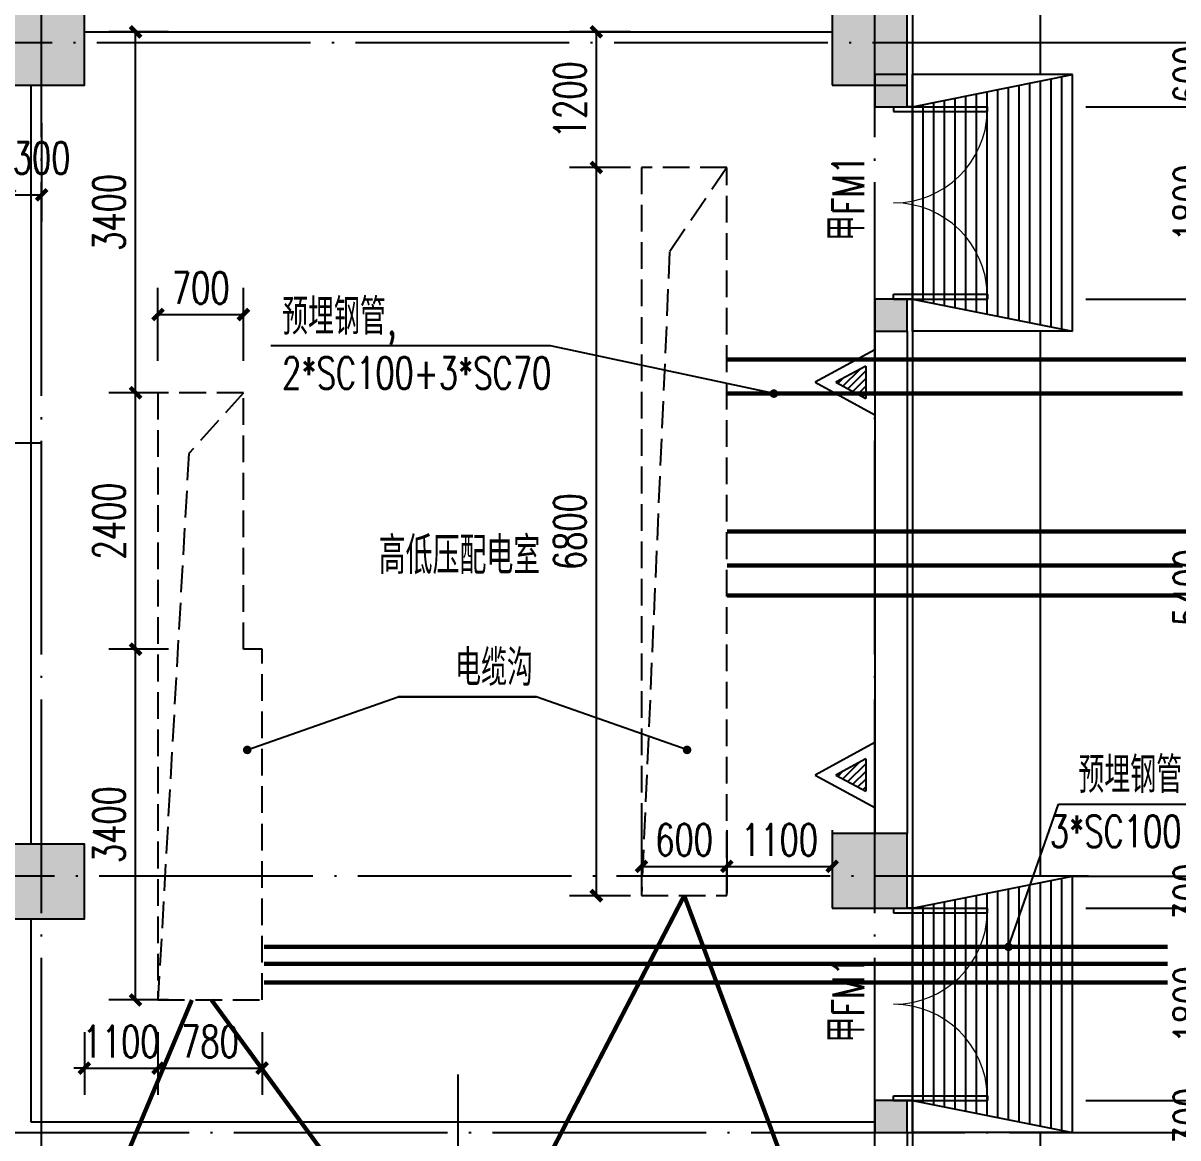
# Model space of a CAD drawing. Extents: x 63793 to 231107, y 20849 to 337643.
# Drawn here: x 196226 to 207035, y 269189 to 279621 of the extents above; entities that cross this region are included whole.
import ezdxf

# ---------------------------------------------------------------- set-up
doc = ezdxf.new("R2010")
doc.units = 0
doc.header["$LTSCALE"] = 1000
doc.header["$MEASUREMENT"] = 0
doc.linetypes.add('DASH', pattern=[0.35, 0.25, -0.1])
doc.linetypes.add('DOTE', pattern=[2.42, 2, -0.2, 0.02, -0.2])
for name, color, linetype in [('AXIS', 3, 'Continuous'), ('COLUMN', 2, 'Continuous'), ('DIM_LEAD', 3, 'Continuous'), ('DOOR_FIRE', 4, 'Continuous'), ('DOOR_FIRE_TEXT', 7, 'Continuous'), ('DOTE', 1, 'DOTE'), ('PUB_DIM', 3, 'Continuous'), ('PUB_HATCH', 8, 'Continuous'), ('PUB_TEXT', 7, 'Continuous'), ('SURFACE', 6, 'Continuous'), ('WALL', 2, 'Continuous'), ('立面', 255, 'Continuous')]:
    doc.layers.add(name, color=color, linetype=linetype)
doc.styles.add('_TCH_DIM', font='SIMPLEX', dxfattribs={"bigfont": 'GBCBIG'})
doc.styles.add('_TCH_DIM_T3', font='SIMPLEX', dxfattribs={"width": 0.705882, "bigfont": 'GBCBIG'})
doc.styles.add('_TCH_WINDOW', font='SIMPLEX', dxfattribs={"height": 3.5, "bigfont": 'GBCBIG'})
doc.styles.get("Standard").update_dxf_attribs({"font": 'gbenor.shx', "bigfont": 'gbcbig.shx'})
doc.dimstyles.new('_TCH_ARCH&&100', dxfattribs={"dimtxt": 297.5, "dimasz": 100, "dimexe": 250, "dimexo": 300, "dimgap": 100, "dimtad": 1, "dimdec": 0, "dimzin": 0, "dimdsep": 46, "dimtxsty": '_TCH_DIM_T3', "dimblk": 'ARCHTICK', "dimcen": 0.09, "dimclrt": 7, "dimazin": 2, "dimtfac": 1, "dimtdec": 0, "dimtix": 1, "dimtmove": 2, "dimatfit": 3, "dimfxl": 0, "dimtolj": 1, "dimtzin": 0, "dimarcsym": 0})
pattern_1 = [(225, (420438.93, 7698393.526), (-35.81160544, 35.81160544), [])]
pattern_2 = [(225, (420438.93, 7702068.88), (-35.81160544, 35.81160544), [])]

# ---------------------------------------------------------------- blocks, each defined once
blk = doc.blocks.new('dsff')
at = {"layer": '立面'}
h = blk.add_hatch(dxfattribs=at)
h.set_pattern_fill('ANSI31', color=0, scale=405.162065, angle=270, style=0)
h.set_pattern_definition(pattern_2)
h.paths.add_polyline_path([(414613, -4421), (414334, -4573), (414613, -4725)])
h = blk.add_hatch(dxfattribs=at)
h.set_pattern_fill('ANSI31', color=0, scale=405.162065, angle=270, style=0)
h.set_pattern_definition(pattern_2)
h.paths.add_polyline_path([(414613, -4421), (414334, -4573), (414613, -4725)])
h = blk.add_hatch(dxfattribs=at)
h.set_pattern_fill('ANSI31', color=0, scale=405.162065, angle=270, style=0)
h.set_pattern_definition(pattern_2)
h.paths.add_polyline_path([(414613, -4421), (414334, -4573), (414613, -4725)])
h = blk.add_hatch(dxfattribs=at)
h.set_pattern_fill('ANSI31', color=0, scale=405.162065, angle=270, style=0)
h.set_pattern_definition(pattern_2)
h.paths.add_polyline_path([(414613, -4421), (414334, -4573), (414613, -4725)])
h = blk.add_hatch(dxfattribs=at)
h.set_pattern_fill('ANSI31', color=0, scale=405.162065, angle=270, style=0)
h.set_pattern_definition(pattern_1)
h.paths.add_polyline_path([(414613, -8097), (414334, -8248), (414613, -8400)])
h = blk.add_hatch(dxfattribs=at)
h.set_pattern_fill('ANSI31', color=0, scale=405.162065, angle=270, style=0)
h.set_pattern_definition(pattern_1)
h.paths.add_polyline_path([(414613, -8097), (414334, -8248), (414613, -8400)])
h = blk.add_hatch(dxfattribs=at)
h.set_pattern_fill('ANSI31', color=0, scale=405.162065, angle=270, style=0)
h.set_pattern_definition(pattern_1)
h.paths.add_polyline_path([(414613, -8097), (414334, -8248), (414613, -8400)])
h = blk.add_hatch(dxfattribs=at)
h.set_pattern_fill('ANSI31', color=0, scale=405.162065, angle=270, style=0)
h.set_pattern_definition(pattern_1)
h.paths.add_polyline_path([(414613, -8097), (414334, -8248), (414613, -8400)])
at = {"layer": '立面', "color": 0}
for p, q in [((414699, -4269), (414141, -4573)), ((414699, -4269), (414141, -4573)), ((414699, -4269), (414141, -4573)), ((414699, -4269), (414141, -4573)), ((414699, -4269), (414699, -4877)), ((414699, -4269), (414699, -4877)), ((414699, -4269), (414699, -4877)), ((414699, -4269), (414699, -4877)), ((414613, -4421), (414334, -4573)), ((414613, -4421), (414334, -4573)), ((414613, -4421), (414334, -4573)), ((414613, -4421), (414334, -4573)), ((414613, -4421), (414613, -4725)), ((414613, -4421), (414613, -4725)), ((414613, -4421), (414613, -4725)), ((414613, -4421), (414613, -4725)), ((414141, -4573), (414699, -4877)), ((414141, -4573), (414699, -4877)), ((414141, -4573), (414699, -4877)), ((414141, -4573), (414699, -4877)), ((414334, -4573), (414613, -4725)), ((414334, -4573), (414613, -4725)), ((414334, -4573), (414613, -4725)), ((414334, -4573), (414613, -4725)), ((414699, -7945), (414141, -8248)), ((414699, -7945), (414141, -8248)), ((414699, -7945), (414141, -8248)), ((414699, -7945), (414141, -8248)), ((414699, -7945), (414699, -8552)), ((414699, -7945), (414699, -8552)), ((414699, -7945), (414699, -8552)), ((414699, -7945), (414699, -8552)), ((414613, -8097), (414334, -8248)), ((414613, -8097), (414334, -8248)), ((414613, -8097), (414334, -8248)), ((414613, -8097), (414334, -8248)), ((414613, -8097), (414613, -8400)), ((414613, -8097), (414613, -8400)), ((414613, -8097), (414613, -8400)), ((414613, -8097), (414613, -8400)), ((414141, -8248), (414699, -8552)), ((414141, -8248), (414699, -8552)), ((414141, -8248), (414699, -8552)), ((414141, -8248), (414699, -8552)), ((414334, -8248), (414613, -8400)), ((414334, -8248), (414613, -8400)), ((414334, -8248), (414613, -8400)), ((414334, -8248), (414613, -8400))]:
    blk.add_line(p, q, dxfattribs=at)
blk = doc.blocks.new('_ArchTick')
at = {"color": 0, "linetype": 'ByBlock', "const_width": 0.4}
blk.add_lwpolyline([(-0.5, -0.5), (0.5, 0.5)], dxfattribs=at)
blk = doc.blocks.new('*D97')
at = {"layer": 'Defpoints', "color": 0, "transparency": 16777216}
for p in [(92673, 127613), (91873, 126881), (92673, 126881)]:
    blk.add_point(p, dxfattribs=at)
at = {"layer": 'PUB_DIM', "color": 0, "lineweight": -2, "transparency": 16777216}
for p, q in [((91873, 127181), (91873, 127863)), ((92673, 127181), (92673, 127863)), ((91873, 127613), (92673, 127613))]:
    blk.add_line(p, q, dxfattribs=at)
at = {"layer": 'PUB_DIM', "color": 0, "lineweight": -2, "transparency": 16777216, "xscale": 100, "yscale": 100, "zscale": 100, "rotation": 180}
blk.add_blockref('_ArchTick', (91873, 127613), dxfattribs=at)
at = {"layer": 'PUB_DIM', "color": 0, "lineweight": -2, "transparency": 16777216, "xscale": 100, "yscale": 100, "zscale": 100}
blk.add_blockref('_ArchTick', (92673, 127613), dxfattribs=at)
at = {"layer": 'PUB_DIM', "color": 7, "transparency": 16777216, "insert": (92273, 127862), "char_height": 297.5, "attachment_point": 5, "style": '_TCH_DIM_T3'}
blk.add_mtext('\\A1;700', dxfattribs=at)
blk = doc.blocks.new('*D98')
at = {"layer": 'Defpoints', "color": 0, "transparency": 16777216}
for p in [(97198, 123087), (98184, 123087), (98184, 122449)]:
    blk.add_point(p, dxfattribs=at)
at = {"layer": 'PUB_DIM', "color": 0, "lineweight": -2, "transparency": 16777216}
for p, q in [((97198, 122787), (97198, 122199)), ((98184, 122787), (98184, 122199)), ((97198, 122449), (98184, 122449))]:
    blk.add_line(p, q, dxfattribs=at)
at = {"layer": 'PUB_DIM', "color": 0, "lineweight": -2, "transparency": 16777216, "xscale": 100, "yscale": 100, "zscale": 100, "rotation": 180}
blk.add_blockref('_ArchTick', (97198, 122449), dxfattribs=at)
at = {"layer": 'PUB_DIM', "color": 0, "lineweight": -2, "transparency": 16777216, "xscale": 100, "yscale": 100, "zscale": 100}
blk.add_blockref('_ArchTick', (98184, 122449), dxfattribs=at)
at = {"layer": 'PUB_DIM', "color": 7, "transparency": 16777216, "insert": (97691, 122698), "char_height": 297.5, "attachment_point": 5, "style": '_TCH_DIM_T3'}
blk.add_mtext('\\A1;1100', dxfattribs=at)
blk = doc.blocks.new('*D99')
at = {"layer": 'Defpoints', "color": 0, "transparency": 16777216}
for p in [(96398, 123087), (97198, 123087), (97198, 122449)]:
    blk.add_point(p, dxfattribs=at)
at = {"layer": 'PUB_DIM', "color": 0, "lineweight": -2, "transparency": 16777216}
for p, q in [((96398, 122787), (96398, 122199)), ((97198, 122787), (97198, 122199)), ((96398, 122449), (97198, 122449))]:
    blk.add_line(p, q, dxfattribs=at)
at = {"layer": 'PUB_DIM', "color": 0, "lineweight": -2, "transparency": 16777216, "xscale": 100, "yscale": 100, "zscale": 100, "rotation": 180}
blk.add_blockref('_ArchTick', (96398, 122449), dxfattribs=at)
at = {"layer": 'PUB_DIM', "color": 0, "lineweight": -2, "transparency": 16777216, "xscale": 100, "yscale": 100, "zscale": 100}
blk.add_blockref('_ArchTick', (97198, 122449), dxfattribs=at)
at = {"layer": 'PUB_DIM', "color": 7, "transparency": 16777216, "insert": (96798, 122698), "char_height": 297.5, "attachment_point": 5, "style": '_TCH_DIM_T3'}
blk.add_mtext('\\A1;600', dxfattribs=at)
blk = doc.blocks.new('*D100')
at = {"layer": 'Defpoints', "color": 0, "transparency": 16777216}
for p in [(91873, 121199), (92848, 121199), (92848, 120561)]:
    blk.add_point(p, dxfattribs=at)
at = {"layer": 'PUB_DIM', "color": 0, "lineweight": -2, "transparency": 16777216}
for p, q in [((91873, 120899), (91873, 120311)), ((92848, 120899), (92848, 120311)), ((91873, 120561), (92848, 120561))]:
    blk.add_line(p, q, dxfattribs=at)
at = {"layer": 'PUB_DIM', "color": 0, "lineweight": -2, "transparency": 16777216, "xscale": 100, "yscale": 100, "zscale": 100, "rotation": 180}
blk.add_blockref('_ArchTick', (91873, 120561), dxfattribs=at)
at = {"layer": 'PUB_DIM', "color": 0, "lineweight": -2, "transparency": 16777216, "xscale": 100, "yscale": 100, "zscale": 100}
blk.add_blockref('_ArchTick', (92848, 120561), dxfattribs=at)
at = {"layer": 'PUB_DIM', "color": 7, "transparency": 16777216, "insert": (92360, 120810), "char_height": 297.5, "attachment_point": 5, "style": '_TCH_DIM_T3'}
blk.add_mtext('\\A1;780', dxfattribs=at)
blk = doc.blocks.new('*D101')
at = {"layer": 'Defpoints', "color": 0, "transparency": 16777216}
for p in [(91184, 121199), (91873, 121199), (91873, 120561)]:
    blk.add_point(p, dxfattribs=at)
at = {"layer": 'PUB_DIM', "color": 0, "lineweight": -2, "transparency": 16777216}
for p, q in [((91184, 120899), (91184, 120311)), ((91873, 120899), (91873, 120311)), ((91184, 120561), (91084, 120561)), ((91184, 120561), (91873, 120561)), ((91873, 120561), (91973, 120561))]:
    blk.add_line(p, q, dxfattribs=at)
at = {"layer": 'PUB_DIM', "color": 0, "lineweight": -2, "transparency": 16777216, "xscale": 100, "yscale": 100, "zscale": 100}
blk.add_blockref('_ArchTick', (91184, 120561), dxfattribs=at)
at = {"layer": 'PUB_DIM', "color": 0, "lineweight": -2, "transparency": 16777216, "xscale": 100, "yscale": 100, "zscale": 100, "rotation": 180}
blk.add_blockref('_ArchTick', (91873, 120561), dxfattribs=at)
at = {"layer": 'PUB_DIM', "color": 7, "transparency": 16777216, "insert": (91528, 120810), "char_height": 297.5, "attachment_point": 5, "style": '_TCH_DIM_T3'}
blk.add_mtext('\\A1;1100', dxfattribs=at)
blk = doc.blocks.new('*D102')
at = {"layer": 'Defpoints', "color": 0, "transparency": 16777216}
for p in [(95976, 128990), (96595, 128990), (96595, 122175)]:
    blk.add_point(p, dxfattribs=at)
at = {"layer": 'PUB_DIM', "color": 0, "lineweight": -2, "transparency": 16777216}
for p, q in [((96295, 128990), (95726, 128990)), ((95976, 122175), (95976, 128990)), ((96295, 122175), (95726, 122175))]:
    blk.add_line(p, q, dxfattribs=at)
at = {"layer": 'PUB_DIM', "color": 0, "lineweight": -2, "transparency": 16777216, "xscale": 100, "yscale": 100, "zscale": 100}
for p, rotation in [((95976, 128990), 90), ((95976, 122175), 270)]:
    blk.add_blockref('_ArchTick', p, dxfattribs=dict(at, rotation=rotation))
at = {"layer": 'PUB_DIM', "color": 7, "transparency": 16777216, "insert": (95728, 125582), "char_height": 297.5, "attachment_point": 5, "rotation": 90, "style": '_TCH_DIM_T3'}
blk.add_mtext('\\A1;6800', dxfattribs=at)
blk = doc.blocks.new('*D103')
at = {"layer": 'Defpoints', "color": 0, "transparency": 16777216}
for p in [(95976, 130258), (96595, 130258), (96595, 128990)]:
    blk.add_point(p, dxfattribs=at)
at = {"layer": 'PUB_DIM', "color": 0, "lineweight": -2, "transparency": 16777216}
for p, q in [((96295, 130258), (95726, 130258)), ((95976, 128990), (95976, 130258)), ((96295, 128990), (95726, 128990))]:
    blk.add_line(p, q, dxfattribs=at)
at = {"layer": 'PUB_DIM', "color": 0, "lineweight": -2, "transparency": 16777216, "xscale": 100, "yscale": 100, "zscale": 100}
for p, rotation in [((95976, 130258), 90), ((95976, 128990), 270)]:
    blk.add_blockref('_ArchTick', p, dxfattribs=dict(at, rotation=rotation))
at = {"layer": 'PUB_DIM', "color": 7, "transparency": 16777216, "insert": (95728, 129624), "char_height": 297.5, "attachment_point": 5, "rotation": 90, "style": '_TCH_DIM_T3'}
blk.add_mtext('\\A1;1200', dxfattribs=at)
blk = doc.blocks.new('*D104')
at = {"layer": 'Defpoints', "color": 0, "transparency": 16777216}
for p in [(91663, 124481), (92271, 124481), (92271, 121199)]:
    blk.add_point(p, dxfattribs=at)
at = {"layer": 'PUB_DIM', "color": 0, "lineweight": -2, "transparency": 16777216}
for p, q in [((91971, 124481), (91413, 124481)), ((91663, 121199), (91663, 124481)), ((91971, 121199), (91413, 121199))]:
    blk.add_line(p, q, dxfattribs=at)
at = {"layer": 'PUB_DIM', "color": 0, "lineweight": -2, "transparency": 16777216, "xscale": 100, "yscale": 100, "zscale": 100}
for p, rotation in [((91663, 124481), 90), ((91663, 121199), 270)]:
    blk.add_blockref('_ArchTick', p, dxfattribs=dict(at, rotation=rotation))
at = {"layer": 'PUB_DIM', "color": 7, "transparency": 16777216, "insert": (91414, 122840), "char_height": 297.5, "attachment_point": 5, "rotation": 90, "style": '_TCH_DIM_T3'}
blk.add_mtext('\\A1;3400', dxfattribs=at)
blk = doc.blocks.new('*D105')
at = {"layer": 'Defpoints', "color": 0, "transparency": 16777216}
for p in [(91663, 126881), (92271, 126881), (92271, 124481)]:
    blk.add_point(p, dxfattribs=at)
at = {"layer": 'PUB_DIM', "color": 0, "lineweight": -2, "transparency": 16777216}
for p, q in [((91971, 126881), (91413, 126881)), ((91663, 124481), (91663, 126881)), ((91971, 124481), (91413, 124481))]:
    blk.add_line(p, q, dxfattribs=at)
at = {"layer": 'PUB_DIM', "color": 0, "lineweight": -2, "transparency": 16777216, "xscale": 100, "yscale": 100, "zscale": 100}
for p, rotation in [((91663, 126881), 90), ((91663, 124481), 270)]:
    blk.add_blockref('_ArchTick', p, dxfattribs=dict(at, rotation=rotation))
at = {"layer": 'PUB_DIM', "color": 7, "transparency": 16777216, "insert": (91414, 125681), "char_height": 297.5, "attachment_point": 5, "rotation": 90, "style": '_TCH_DIM_T3'}
blk.add_mtext('\\A1;2400', dxfattribs=at)
blk = doc.blocks.new('*D106')
at = {"layer": 'Defpoints', "color": 0, "transparency": 16777216}
for p in [(91663, 130258), (92271, 130258), (92271, 126881)]:
    blk.add_point(p, dxfattribs=at)
at = {"layer": 'PUB_DIM', "color": 0, "lineweight": -2, "transparency": 16777216}
for p, q in [((91971, 130258), (91413, 130258)), ((91663, 126881), (91663, 130258)), ((91971, 126881), (91413, 126881))]:
    blk.add_line(p, q, dxfattribs=at)
at = {"layer": 'PUB_DIM', "color": 0, "lineweight": -2, "transparency": 16777216, "xscale": 100, "yscale": 100, "zscale": 100}
for p, rotation in [((91663, 130258), 90), ((91663, 126881), 270)]:
    blk.add_blockref('_ArchTick', p, dxfattribs=dict(at, rotation=rotation))
at = {"layer": 'PUB_DIM', "color": 7, "transparency": 16777216, "insert": (91414, 128569), "char_height": 297.5, "attachment_point": 5, "rotation": 90, "style": '_TCH_DIM_T3'}
blk.add_mtext('\\A1;3400', dxfattribs=at)
blk = doc.blocks.new('*D126')
at = {"layer": 'Defpoints', "color": 0, "transparency": 16777216}
for p in [(196099, 278984), (196399, 278984), (196399, 278014)]:
    blk.add_point(p, dxfattribs=at)
at = {"layer": 'PUB_DIM', "color": 0, "lineweight": -2, "transparency": 16777216}
for p, q in [((196099, 278684), (196099, 277764)), ((196399, 278684), (196399, 277764)), ((196099, 278014), (196399, 278014))]:
    blk.add_line(p, q, dxfattribs=at)
at = {"layer": 'PUB_DIM', "color": 0, "lineweight": -2, "transparency": 16777216, "xscale": 100, "yscale": 100, "zscale": 100, "rotation": 180}
blk.add_blockref('_ArchTick', (196099, 278014), dxfattribs=at)
at = {"layer": 'PUB_DIM', "color": 0, "lineweight": -2, "transparency": 16777216, "xscale": 100, "yscale": 100, "zscale": 100}
blk.add_blockref('_ArchTick', (196399, 278014), dxfattribs=at)
at = {"layer": 'PUB_DIM', "color": 7, "transparency": 16777216, "insert": (196399, 278359), "char_height": 297.5, "attachment_point": 5, "style": '_TCH_DIM_T3'}
blk.add_mtext('\\A1;300', dxfattribs=at)
blk = doc.blocks.new('*D153')
at = {"layer": 'Defpoints', "color": 0, "transparency": 16777216}
for p in [(205874, 269239), (207392, 269239), (205874, 264439)]:
    blk.add_point(p, dxfattribs=at)
at = {"layer": 'PUB_DIM', "color": 0, "lineweight": -2, "transparency": 16777216}
for p, q in [((206174, 269239), (207642, 269239)), ((207392, 264439), (207392, 269239)), ((206174, 264439), (207642, 264439))]:
    blk.add_line(p, q, dxfattribs=at)
at = {"layer": 'PUB_DIM', "color": 0, "lineweight": -2, "transparency": 16777216, "xscale": 100, "yscale": 100, "zscale": 100}
for p, rotation in [((207392, 269239), 90), ((207392, 264439), 270)]:
    blk.add_blockref('_ArchTick', p, dxfattribs=dict(at, rotation=rotation))
at = {"layer": 'PUB_DIM', "color": 7, "transparency": 16777216, "insert": (207144, 266839), "char_height": 297.5, "attachment_point": 5, "rotation": 90, "style": '_TCH_DIM_T3'}
blk.add_mtext('\\A1;4800', dxfattribs=at)
blk = doc.blocks.new('*D154')
at = {"layer": 'Defpoints', "color": 0, "transparency": 16777216}
for p in [(205874, 269539), (207392, 269539), (205874, 269239)]:
    blk.add_point(p, dxfattribs=at)
at = {"layer": 'PUB_DIM', "color": 0, "lineweight": -2, "transparency": 16777216}
for p, q in [((207392, 269539), (207392, 269639)), ((206174, 269539), (207642, 269539)), ((207392, 269239), (207392, 269539)), ((206174, 269239), (207642, 269239)), ((207392, 269239), (207392, 269139))]:
    blk.add_line(p, q, dxfattribs=at)
at = {"layer": 'PUB_DIM', "color": 0, "lineweight": -2, "transparency": 16777216, "xscale": 100, "yscale": 100, "zscale": 100}
for p, rotation in [((207392, 269539), 270), ((207392, 269239), 90)]:
    blk.add_blockref('_ArchTick', p, dxfattribs=dict(at, rotation=rotation))
at = {"layer": 'PUB_DIM', "color": 7, "transparency": 16777216, "insert": (207144, 269389), "char_height": 297.5, "attachment_point": 5, "rotation": 90, "style": '_TCH_DIM_T3'}
blk.add_mtext('\\A1;300', dxfattribs=at)
blk = doc.blocks.new('*D155')
at = {"layer": 'Defpoints', "color": 0, "transparency": 16777216}
for p in [(205874, 271339), (207392, 271339), (205874, 269539)]:
    blk.add_point(p, dxfattribs=at)
at = {"layer": 'PUB_DIM', "color": 0, "lineweight": -2, "transparency": 16777216}
for p, q in [((206174, 271339), (207642, 271339)), ((207392, 269539), (207392, 271339)), ((206174, 269539), (207642, 269539))]:
    blk.add_line(p, q, dxfattribs=at)
at = {"layer": 'PUB_DIM', "color": 0, "lineweight": -2, "transparency": 16777216, "xscale": 100, "yscale": 100, "zscale": 100}
for p, rotation in [((207392, 271339), 90), ((207392, 269539), 270)]:
    blk.add_blockref('_ArchTick', p, dxfattribs=dict(at, rotation=rotation))
at = {"layer": 'PUB_DIM', "color": 7, "transparency": 16777216, "insert": (207144, 270439), "char_height": 297.5, "attachment_point": 5, "rotation": 90, "style": '_TCH_DIM_T3'}
blk.add_mtext('\\A1;1800', dxfattribs=at)
blk = doc.blocks.new('*D156')
at = {"layer": 'Defpoints', "color": 0, "transparency": 16777216}
for p in [(205874, 271639), (207392, 271639), (205874, 271339)]:
    blk.add_point(p, dxfattribs=at)
at = {"layer": 'PUB_DIM', "color": 0, "lineweight": -2, "transparency": 16777216}
for p, q in [((206174, 271639), (207642, 271639)), ((207392, 271639), (207392, 271739)), ((207392, 271339), (207392, 271639)), ((206174, 271339), (207642, 271339)), ((207392, 271339), (207392, 271239))]:
    blk.add_line(p, q, dxfattribs=at)
at = {"layer": 'PUB_DIM', "color": 0, "lineweight": -2, "transparency": 16777216, "xscale": 100, "yscale": 100, "zscale": 100}
for p, rotation in [((207392, 271639), 270), ((207392, 271339), 90)]:
    blk.add_blockref('_ArchTick', p, dxfattribs=dict(at, rotation=rotation))
at = {"layer": 'PUB_DIM', "color": 7, "transparency": 16777216, "insert": (207144, 271489), "char_height": 297.5, "attachment_point": 5, "rotation": 90, "style": '_TCH_DIM_T3'}
blk.add_mtext('\\A1;300', dxfattribs=at)
blk = doc.blocks.new('*D157')
at = {"layer": 'Defpoints', "color": 0, "transparency": 16777216}
for p in [(205874, 277039), (207392, 277039), (205874, 271639)]:
    blk.add_point(p, dxfattribs=at)
at = {"layer": 'PUB_DIM', "color": 0, "lineweight": -2, "transparency": 16777216}
for p, q in [((206174, 277039), (207642, 277039)), ((207392, 271639), (207392, 277039)), ((206174, 271639), (207642, 271639))]:
    blk.add_line(p, q, dxfattribs=at)
at = {"layer": 'PUB_DIM', "color": 0, "lineweight": -2, "transparency": 16777216, "xscale": 100, "yscale": 100, "zscale": 100}
for p, rotation in [((207392, 277039), 90), ((207392, 271639), 270)]:
    blk.add_blockref('_ArchTick', p, dxfattribs=dict(at, rotation=rotation))
at = {"layer": 'PUB_DIM', "color": 7, "transparency": 16777216, "insert": (207144, 274339), "char_height": 297.5, "attachment_point": 5, "rotation": 90, "style": '_TCH_DIM_T3'}
blk.add_mtext('\\A1;5400', dxfattribs=at)
blk = doc.blocks.new('*D158')
at = {"layer": 'Defpoints', "color": 0, "transparency": 16777216}
for p in [(205874, 278839), (207392, 278839), (205874, 277039)]:
    blk.add_point(p, dxfattribs=at)
at = {"layer": 'PUB_DIM', "color": 0, "lineweight": -2, "transparency": 16777216}
for p, q in [((206174, 278839), (207642, 278839)), ((207392, 277039), (207392, 278839)), ((206174, 277039), (207642, 277039))]:
    blk.add_line(p, q, dxfattribs=at)
at = {"layer": 'PUB_DIM', "color": 0, "lineweight": -2, "transparency": 16777216, "xscale": 100, "yscale": 100, "zscale": 100}
for p, rotation in [((207392, 278839), 90), ((207392, 277039), 270)]:
    blk.add_blockref('_ArchTick', p, dxfattribs=dict(at, rotation=rotation))
at = {"layer": 'PUB_DIM', "color": 7, "transparency": 16777216, "insert": (207144, 277939), "char_height": 297.5, "attachment_point": 5, "rotation": 90, "style": '_TCH_DIM_T3'}
blk.add_mtext('\\A1;1800', dxfattribs=at)
blk = doc.blocks.new('*D159')
at = {"layer": 'Defpoints', "color": 0, "transparency": 16777216}
for p in [(205874, 279439), (207392, 279439), (205874, 278839)]:
    blk.add_point(p, dxfattribs=at)
at = {"layer": 'PUB_DIM', "color": 0, "lineweight": -2, "transparency": 16777216}
for p, q in [((207392, 279439), (207392, 279539)), ((206174, 279439), (207642, 279439)), ((207392, 278839), (207392, 279439)), ((206174, 278839), (207642, 278839)), ((207392, 278839), (207392, 278739))]:
    blk.add_line(p, q, dxfattribs=at)
at = {"layer": 'PUB_DIM', "color": 0, "lineweight": -2, "transparency": 16777216, "xscale": 100, "yscale": 100, "zscale": 100}
for p, rotation in [((207392, 279439), 270), ((207392, 278839), 90)]:
    blk.add_blockref('_ArchTick', p, dxfattribs=dict(at, rotation=rotation))
at = {"layer": 'PUB_DIM', "color": 7, "transparency": 16777216, "insert": (207144, 279139), "char_height": 297.5, "attachment_point": 5, "rotation": 90, "style": '_TCH_DIM_T3'}
blk.add_mtext('\\A1;600', dxfattribs=at)
blk = doc.blocks.new('*D160')
at = {"layer": 'Defpoints', "color": 0, "transparency": 16777216}
for p in [(205874, 282439), (207392, 282439), (205874, 279439)]:
    blk.add_point(p, dxfattribs=at)
at = {"layer": 'PUB_DIM', "color": 0, "lineweight": -2, "transparency": 16777216}
for p, q in [((206174, 282439), (207642, 282439)), ((207392, 279439), (207392, 282439)), ((206174, 279439), (207642, 279439))]:
    blk.add_line(p, q, dxfattribs=at)
at = {"layer": 'PUB_DIM', "color": 0, "lineweight": -2, "transparency": 16777216, "xscale": 100, "yscale": 100, "zscale": 100}
for p, rotation in [((207392, 282439), 90), ((207392, 279439), 270)]:
    blk.add_blockref('_ArchTick', p, dxfattribs=dict(at, rotation=rotation))
at = {"layer": 'PUB_DIM', "color": 7, "transparency": 16777216, "insert": (207144, 280939), "char_height": 297.5, "attachment_point": 5, "rotation": 90, "style": '_TCH_DIM_T3'}
blk.add_mtext('\\A1;3000', dxfattribs=at)
blk = doc.blocks.new('*D254')
at = {"layer": 'AXIS', "color": 0, "lineweight": -2, "transparency": 16777216}
for p, q in [((205992, 271639), (208442, 271639)), ((208192, 264439), (208192, 271639)), ((205992, 264439), (208442, 264439))]:
    blk.add_line(p, q, dxfattribs=at)
at = {"layer": 'Defpoints', "color": 0, "transparency": 16777216}
for p in [(205692, 271639), (208192, 271639), (205692, 264439)]:
    blk.add_point(p, dxfattribs=at)
at = {"layer": 'AXIS', "color": 0, "lineweight": -2, "transparency": 16777216, "xscale": 100, "yscale": 100, "zscale": 100}
for p, rotation in [((208192, 271639), 90), ((208192, 264439), 270)]:
    blk.add_blockref('_ArchTick', p, dxfattribs=dict(at, rotation=rotation))
at = {"layer": 'AXIS', "color": 7, "transparency": 16777216, "insert": (207944, 268039), "char_height": 297.5, "attachment_point": 5, "rotation": 90, "style": '_TCH_DIM_T3'}
blk.add_mtext('\\A1;7200', dxfattribs=at)
blk = doc.blocks.new('*D255')
at = {"layer": 'AXIS', "color": 0, "lineweight": -2, "transparency": 16777216}
for p, q in [((205992, 279439), (208442, 279439)), ((208192, 271639), (208192, 279439)), ((205992, 271639), (208442, 271639))]:
    blk.add_line(p, q, dxfattribs=at)
at = {"layer": 'Defpoints', "color": 0, "transparency": 16777216}
for p in [(205692, 279439), (208192, 279439), (205692, 271639)]:
    blk.add_point(p, dxfattribs=at)
at = {"layer": 'AXIS', "color": 0, "lineweight": -2, "transparency": 16777216, "xscale": 100, "yscale": 100, "zscale": 100}
for p, rotation in [((208192, 279439), 90), ((208192, 271639), 270)]:
    blk.add_blockref('_ArchTick', p, dxfattribs=dict(at, rotation=rotation))
at = {"layer": 'AXIS', "color": 7, "transparency": 16777216, "insert": (207944, 275539), "char_height": 297.5, "attachment_point": 5, "rotation": 90, "style": '_TCH_DIM_T3'}
blk.add_mtext('\\A1;7800', dxfattribs=at)
blk = doc.blocks.new('*D256')
at = {"layer": 'AXIS', "color": 0, "lineweight": -2, "transparency": 16777216}
for p, q in [((205992, 285439), (208442, 285439)), ((208192, 279439), (208192, 285439)), ((205992, 279439), (208442, 279439))]:
    blk.add_line(p, q, dxfattribs=at)
at = {"layer": 'Defpoints', "color": 0, "transparency": 16777216}
for p in [(205692, 285439), (208192, 285439), (205692, 279439)]:
    blk.add_point(p, dxfattribs=at)
at = {"layer": 'AXIS', "color": 0, "lineweight": -2, "transparency": 16777216, "xscale": 100, "yscale": 100, "zscale": 100}
for p, rotation in [((208192, 285439), 90), ((208192, 279439), 270)]:
    blk.add_blockref('_ArchTick', p, dxfattribs=dict(at, rotation=rotation))
at = {"layer": 'AXIS', "color": 7, "transparency": 16777216, "insert": (207944, 282439), "char_height": 297.5, "attachment_point": 5, "rotation": 90, "style": '_TCH_DIM_T3'}
blk.add_mtext('\\A1;6000', dxfattribs=at)
blk = doc.blocks.new('*D258')
at = {"layer": 'AXIS', "color": 0, "lineweight": -2, "transparency": 16777216}
for p, q in [((205992, 285789), (209242, 285789)), ((208992, 264089), (208992, 285789)), ((205992, 264089), (209242, 264089))]:
    blk.add_line(p, q, dxfattribs=at)
at = {"layer": 'Defpoints', "color": 0, "transparency": 16777216}
for p in [(205692, 285789), (208992, 285789), (205692, 264089)]:
    blk.add_point(p, dxfattribs=at)
at = {"layer": 'AXIS', "color": 0, "lineweight": -2, "transparency": 16777216, "xscale": 100, "yscale": 100, "zscale": 100}
for p, rotation in [((208992, 285789), 90), ((208992, 264089), 270)]:
    blk.add_blockref('_ArchTick', p, dxfattribs=dict(at, rotation=rotation))
at = {"layer": 'AXIS', "color": 7, "transparency": 16777216, "insert": (208744, 274939), "char_height": 297.5, "attachment_point": 5, "rotation": 90, "style": '_TCH_DIM_T3'}
blk.add_mtext('\\A1;21700', dxfattribs=at)
blk = doc.blocks.new('_FZH')
blk.add_lwpolyline([(-0.5, -0.5), (0.5, -0.5), (0.5, 0.5), (-0.5, 0.5)], close=True)
at = {"layer": 'PUB_HATCH'}
blk.add_solid([(-0.5, -0.5), (0.5, -0.5), (-0.5, 0.5), (0.5, 0.5)], dxfattribs=at)
blk = doc.blocks.new('$DorLib2D$00000002')
for p, q in [((-0.5, 0), (-0.5, 0.4875)), ((-0.475, 0.4875), (-0.5, 0.4875)), ((-0.475, 0), (-0.475, 0.4875)), ((0.475, 0), (0.475, 0.4875)), ((0.475, 0.4875), (0.5, 0.4875)), ((0.5, 0), (0.5, 0.4875)), ((-0.5, 0), (-0.475, 0)), ((0.5, 0), (0.475, 0))]:
    blk.add_line(p, q)
at = {"lineweight": 13}
for centre, start, end in [((-0.4875, 0), 0, 88.53072), ((0.4875, 0), 91.46928, 180)]:
    blk.add_arc(centre, 0.4875, start, end, dxfattribs=at)
blk = doc.blocks.new('ddf')
at = {"linetype": 'DASH'}
for p, q in [((97198.5, 128989.9), (96662, 128199.7)), ((96662, 128199.7), (96398.5, 122175.1)), ((92672.6, 126880.5), (92161.3, 126313.2)), ((92161.3, 126313.2), (91872.6, 121198.7))]:
    blk.add_line(p, q, dxfattribs=at)
for points in [[(96398.5, 122175.1), (97198.5, 122175.1), (97198.5, 128989.9), (96398.5, 128989.9)], [(92847.9, 121198.7), (92847.9, 124480.5), (92672.6, 124480.5), (92672.6, 126880.5), (91872.6, 126880.5), (91872.6, 121198.7)]]:
    blk.add_lwpolyline(points, close=True, dxfattribs=at)
at = {"linetype": 'DASH', "const_width": 40}
for points in [[(97198.5, 127191.7), (101500.2, 127191.7)], [(97198.5, 126873.2), (101465.2, 126873.2)], [(97198.5, 125582.5), (101500.2, 125582.5)], [(97198.5, 125264), (101465.2, 125264)], [(97198.5, 124984.2), (101447.7, 124984.2)], [(94460.7, 117668), (96798.5, 122175.1)], [(98469.2, 117691.9), (96798.5, 122175.1)], [(92864.3, 121695.8), (101325.2, 121695.8)], [(92864.3, 121538.3), (101325.2, 121538.3)], [(92864.3, 121363.4), (101325.2, 121363.4)], [(92190.3, 121198.7), (90733.1, 117729.9)], [(92374.1, 121198.7), (94915.7, 117729.9)]]:
    blk.add_lwpolyline(points, dxfattribs=at)
at = {"layer": 'DIM_LEAD'}
for p, q in [((95547, 127319.5), (92929.3, 127319.5)), ((97637.7, 126873.2), (95547, 127319.5)), ((92708.4, 123539), (94119.7, 124034.1)), ((94119.7, 124034.1), (95414, 124034.1)), ((95414, 124034.1), (94119.7, 124034.1)), ((96825.3, 123539), (95414, 124034.1)), ((99833.8, 121695.8), (100301, 123031.1)), ((100301, 123031.1), (101595.4, 123031.1))]:
    blk.add_line(p, q, dxfattribs=at)
at = {"layer": 'DIM_LEAD', "const_width": 40}
for points in [[(97657.2, 126869.1, 1), (97618.1, 126877.4, 1)], [(92689.5, 123532.4, 1), (92727.3, 123545.6, 1)], [(96844.2, 123532.4, 1), (96806.4, 123545.6, 1)], [(99827.2, 121676.9, 1), (99840.4, 121714.6, 1)]]:
    blk.add_lwpolyline(points, format="xyb", close=True, dxfattribs=at)
at = {"layer": 'DOTE'}
blk.add_line((98583.8, 105895.5), (98583.8, 120424), dxfattribs=at)
at = {"layer": 'PUB_TEXT', "style": '_TCH_DIM'}
for s, p in [('预埋钢管', (93034.3, 127424.5)), ('电缆沟', (94653.7, 124139.1)), ('预埋钢管', (100487.4, 123136.1))]:
    blk.add_text(s, height=337.59, dxfattribs=at).set_placement(p)
at = {"layer": 'PUB_TEXT', "style": '_TCH_DIM', "width": 0.705882}
for s, p in [(',', (94017.3, 127424.5)), ('2*SC100+3*SC70', (93034.3, 126917)), ('3*SC100', (100220.4, 122628.6))]:
    blk.add_text(s, height=297.5, dxfattribs=at).set_placement(p)
at = {"layer": 'PUB_DIM'}
for p1, p2, distance, text, picture, middle in [((92271.2, 126880.5), (92271.2, 130258.3), 608.6, '3400', '*D106', (91413.9, 128569.4)), ((96595.1, 128989.9), (96595.1, 130258.3), 618.6, '1200', '*D103', (95727.7, 129624.1)), ((96595.1, 122175.1), (96595.1, 128989.9), 618.6, '6800', '*D102', (95727.7, 125582.5)), ((91872.6, 126880.5), (92672.6, 126880.5), 732.4, '700', '*D97', (92272.6, 127861.7)), ((92271.2, 124480.5), (92271.2, 126880.5), 608.6, '2400', '*D105', (91413.9, 125680.5)), ((92271.2, 121198.7), (92271.2, 124480.5), 608.6, '3400', '*D104', (91413.9, 122839.6)), ((96398.5, 123086.6), (97198.5, 123086.6), -637.3, '600', '*D99', (96798.5, 122698)), ((97198.5, 123086.6), (98183.8, 123086.6), -637.3, '1100', '*D98', (97691.2, 122698)), ((91183.8, 121198.7), (91872.6, 121198.7), -637.3, '1100', '*D101', (91528.2, 120810.1)), ((91872.6, 121198.7), (92847.9, 121198.7), -637.3, '780', '*D100', (92360.2, 120810.1))]:
    dim = blk.add_aligned_dim(p1=p1, p2=p2, distance=distance, text=text, dimstyle='_TCH_ARCH&&100', dxfattribs=at)
    dim.commit()
    dim.dimension.update_dxf_attribs({"geometry": picture, "text_midpoint": middle})

msp = doc.modelspace()

# ---------------------------------------------------------------- linework, layer by layer
msp.add_line((205749.4, 279138.9), (205749.4, 282138.9))
at = {"color": 9}
for p, q in [((206049.3, 279138.9), (204549.3, 279138.9)), ((204549.3, 276738.9), (204549.3, 279138.9)), ((204549.3, 278838.9), (206049.3, 279138.9)), ((205849.3, 276778.9), (205849.3, 279098.9)), ((205949.3, 276758.9), (205949.3, 279118.9)), ((206049.3, 276738.9), (206049.3, 279138.9)), ((205349.3, 276878.9), (205349.3, 278998.9)), ((205449.3, 276858.9), (205449.3, 279018.9)), ((205549.3, 276838.9), (205549.3, 279038.9)), ((205649.3, 276818.9), (205649.3, 279058.9)), ((205749.3, 276798.9), (205749.3, 279078.9)), ((204749.3, 276998.9), (204749.3, 278878.9)), ((204849.3, 276978.9), (204849.3, 278898.9)), ((204949.3, 276958.9), (204949.3, 278918.9)), ((205049.3, 276938.9), (205049.3, 278938.9)), ((205149.3, 276918.9), (205149.3, 278958.9)), ((205249.3, 276898.9), (205249.3, 278978.9)), ((204649.3, 277018.9), (204649.3, 278858.9)), ((204549.3, 277038.9), (206049.3, 276738.9)), ((206049.3, 276738.9), (204549.3, 276738.9)), ((206049.3, 271638.9), (204549.3, 271638.9)), ((204549.3, 269238.9), (204549.3, 271638.9)), ((204549.3, 271338.9), (206049.3, 271638.9)), ((206049.3, 269238.9), (206049.3, 271638.9)), ((205549.3, 269338.9), (205549.3, 271538.9)), ((205649.3, 269318.9), (205649.3, 271558.9)), ((205749.3, 269298.9), (205749.3, 271578.9)), ((205849.3, 269278.9), (205849.3, 271598.9)), ((205949.3, 269258.9), (205949.3, 271618.9)), ((204949.3, 269458.9), (204949.3, 271418.9)), ((205049.3, 269438.9), (205049.3, 271438.9)), ((205149.3, 269418.9), (205149.3, 271458.9)), ((205249.3, 269398.9), (205249.3, 271478.9)), ((205349.3, 269378.9), (205349.3, 271498.9)), ((205449.3, 269358.9), (205449.3, 271518.9)), ((204649.3, 269518.9), (204649.3, 271358.9)), ((204749.3, 269498.9), (204749.3, 271378.9)), ((204849.3, 269478.9), (204849.3, 271398.9)), ((204549.3, 269538.9), (206049.3, 269238.9)), ((206049.3, 269238.9), (204549.3, 269238.9))]:
    msp.add_line(p, q, dxfattribs=at)
for points in [[(205749.4, 271638.9), (205749.4, 276738.9)], [(204199.3, 262888.8), (205749.4, 262888.8), (205749.4, 269238.9)]]:
    msp.add_lwpolyline(points)
at = {"layer": 'AXIS'}
for p, q in [((206426.7, 279438.9), (209375.7, 279438.9)), ((206426.7, 271638.9), (209533.6, 271638.9))]:
    msp.add_line(p, q, dxfattribs=at)
at = {"layer": 'DOOR_FIRE'}
for p, q in [((204549.3, 278838.9), (204549.3, 277038.9)), ((204549.3, 271338.9), (204549.3, 269538.9))]:
    msp.add_line(p, q, dxfattribs=at)
at = {"layer": 'DOTE'}
for p, q in [((196399.3, 261612.7), (196399.3, 287795.5)), ((204199.3, 261612.7), (204199.3, 287795.5)), ((138837, 279438.9), (206199.3, 279438.9)), ((196399.3, 275688.9), (190699.3, 275688.9)), ((206199.3, 271638.9), (138837, 271638.9)), ((200299.3, 261612.7), (200299.3, 269780.8)), ((195779.4, 269238.9), (206199.3, 269238.9))]:
    msp.add_line(p, q, dxfattribs=at)
at = {"layer": 'SURFACE'}
for p, q in [((204549.3, 282288.9), (204549.3, 279438.9)), ((204549.3, 279438.9), (204549.3, 278988.9)), ((204549.3, 278988.9), (204549.3, 278838.9)), ((204549.3, 278838.9), (204499.3, 278838.9)), ((204549.3, 277038.9), (204499.3, 277038.9)), ((204549.3, 277038.9), (204549.3, 276888.9)), ((204549.3, 276888.9), (204549.3, 271638.9)), ((204549.3, 271638.9), (204549.3, 271338.9)), ((204549.3, 271338.9), (204499.3, 271338.9)), ((204549.3, 269538.9), (204499.3, 269538.9)), ((204549.3, 269538.9), (204549.3, 269238.9)), ((204549.3, 269238.9), (204549.3, 264088.9))]:
    msp.add_line(p, q, dxfattribs=at)
at = {"layer": 'WALL'}
for p, q in [((196799.3, 279538.9), (203799.3, 279538.9)), ((196299.3, 279038.9), (196299.3, 275688.9)), ((204199.3, 276738.9), (204199.3, 272038.9)), ((204499.3, 276738.9), (204499.3, 272038.9)), ((196299.3, 275688.9), (196299.3, 271938.9)), ((196299.3, 271238.9), (196299.3, 269338.9)), ((196299.3, 269338.9), (200299.3, 269338.9)), ((200299.3, 269338.9), (204199.3, 269338.9)), ((204499.3, 269238.9), (204499.3, 264839))]:
    msp.add_line(p, q, dxfattribs=at)

# ---------------------------------------------------------------- block references
for name, p in [('dsff', (-210499.8, 280832.5)), ('ddf', (105615.5, 149280.7))]:
    msp.add_blockref(name, p)
at = {"layer": 'COLUMN'}
for p, xscale, yscale, zscale in [((196449.3, 279388.9), 700.0000000004657, 700.0000000004657, 700.0000000004657), ((204149.3, 279388.9), 699.9999999997672, 699.9999999997672, 699.9999999997672), ((204149.3, 271688.9), 699.9999999995343, 699.9999999995343, 699.9999999995343), ((196449.3, 271588.9), 700.0000000004657, 700.0000000004657, 700.0000000004657)]:
    msp.add_blockref('_FZH', p, dxfattribs=dict(at, xscale=xscale, yscale=yscale, zscale=zscale))
at = {"layer": 'COLUMN', "xscale": 300, "yscale": 300, "zscale": 300, "rotation": 90}
for p in [(204349.3, 278988.9), (204349.3, 276888.9), (204349.3, 269388.9)]:
    msp.add_blockref('_FZH', p, dxfattribs=at)
at = {"layer": 'DOOR_FIRE', "xscale": 1800, "yscale": 1800, "zscale": 350}
for p, rotation in [((204374.3, 277938.9), 269.9999999999983), ((204374.3, 270438.9), 270)]:
    msp.add_blockref('$DorLib2D$00000002', p, dxfattribs=dict(at, rotation=rotation))

# ---------------------------------------------------------------- texts
at = {"linetype": 'DASH', "insert": (199554.4, 274813.9), "char_height": 350, "width": 1776.101, "attachment_point": 1}
msp.add_mtext('高低压配电室', dxfattribs=at)
at = {"layer": 'DOOR_FIRE_TEXT', "style": '_TCH_WINDOW', "width": 0.705882}
for p in [(204099.3, 277826.8), (204099.3, 270326.8)]:
    msp.add_text('FM1', height=297.5, rotation=90, dxfattribs=at).set_placement(p)
at = {"layer": 'DOOR_FIRE_TEXT', "style": '_TCH_WINDOW'}
for p in [(204099.3, 277581.1), (204099.3, 270081.1)]:
    msp.add_text('甲', height=337.6, rotation=90, dxfattribs=at).set_placement(p)

# ---------------------------------------------------------------- dimensions: what is measured, and where the dimension line sits
at = {"layer": 'AXIS'}
for p1, p2, distance, text, picture, middle in [((205692.4, 264088.9), (205692.4, 285788.9), -3300, '21700', '*D258', (208743.6, 274938.9)), ((205692.4, 279438.9), (205692.4, 285438.9), -2500, '6000', '*D256', (207943.6, 282438.9)), ((205692.4, 271638.9), (205692.4, 279438.9), -2500, '7800', '*D255', (207943.6, 275538.9)), ((205692.4, 264438.9), (205692.4, 271638.9), -2500, '7200', '*D254', (207943.6, 268038.9))]:
    dim = msp.add_aligned_dim(p1=p1, p2=p2, distance=distance, text=text, dimstyle='_TCH_ARCH&&100', dxfattribs=at)
    dim.commit()
    dim.dimension.update_dxf_attribs({"geometry": picture, "text_midpoint": middle})
at = {"layer": 'PUB_DIM'}
for p1, p2, text, picture, middle in [((205873.6, 279438.9), (205873.6, 282438.9), '3000', '*D160', (207143.6, 280938.9)), ((205873.6, 278838.9), (205873.6, 279438.9), '600', '*D159', (207143.6, 279138.9)), ((205873.6, 277038.9), (205873.6, 278838.9), '1800', '*D158', (207143.6, 277938.9)), ((205873.6, 271638.9), (205873.6, 277038.9), '5400', '*D157', (207143.6, 274338.9)), ((205873.6, 271338.9), (205873.6, 271638.9), '300', '*D156', (207143.6, 271488.9)), ((205873.6, 269538.9), (205873.6, 271338.9), '1800', '*D155', (207143.6, 270438.9)), ((205873.6, 269238.9), (205873.6, 269538.9), '300', '*D154', (207143.6, 269388.9)), ((205873.6, 264438.9), (205873.6, 269238.9), '4800', '*D153', (207143.6, 266838.9))]:
    dim = msp.add_aligned_dim(p1=p1, p2=p2, distance=-1518.8, text=text, dimstyle='_TCH_ARCH&&100', dxfattribs=at)
    dim.commit()
    dim.dimension.update_dxf_attribs({"geometry": picture, "text_midpoint": middle})
dim = msp.add_linear_dim(base=(196399.3, 278014), p1=(196099.3, 278983.9), p2=(196399.3, 278983.9), angle=0, text='300', dimstyle='_TCH_ARCH&&100', dxfattribs=at)
dim.commit()
dim.dimension.update_dxf_attribs({"geometry": '*D126', "text_midpoint": (196399.3, 278359), "dimtype": 129})

doc.saveas('drawing.dxf')
